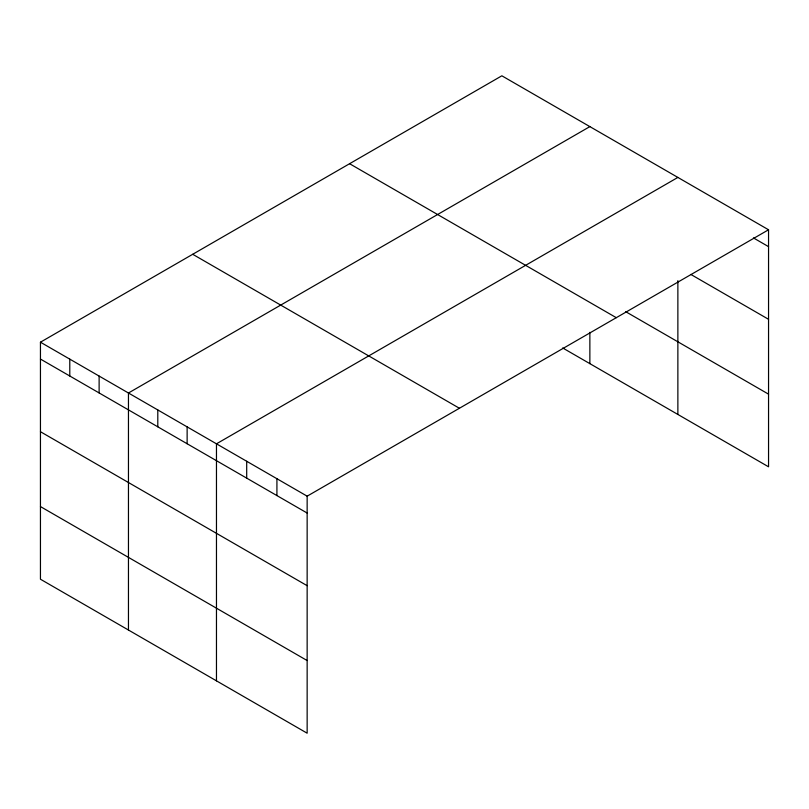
<?xml version="1.0" encoding="UTF-8"?>
<svg xmlns="http://www.w3.org/2000/svg" width="809" height="809" viewBox="0 0 809 809"><rect width="100%" height="100%" fill="white"/><g stroke="black" fill="none" stroke-linecap="round" stroke-linejoin="round"><path stroke-width="1.21" d="M768.55 229.776L501.853 75.803L40.45 342.197L40.45 579.224L307.147 733.197L307.147 496.17L768.55 229.776L768.55 466.803L562.7 347.961M589.862 126.609L128.459 393.002L128.459 630.039M677.871 177.424L216.468 443.817L216.468 680.844M753.442 237.917L768.55 246.644M690.825 274.423L768.55 319.302M625.721 311.687L768.55 394.155M349.589 163.711L616.286 317.684M192.714 254.289L459.411 408.262M40.45 342.197L307.147 496.17M40.45 359.065L307.147 513.037M40.45 431.713L307.147 585.686M40.45 506.576L307.147 660.548M677.871 280.672L677.871 414.451M589.862 332.327L589.862 363.646M276.921 478.716L276.921 495.583M246.694 461.261L246.694 478.139M187.132 426.879L187.132 443.747M157.795 409.941L157.795 426.808M99.123 376.064L99.123 392.941M69.786 359.135L69.786 376.003"/></g></svg>
